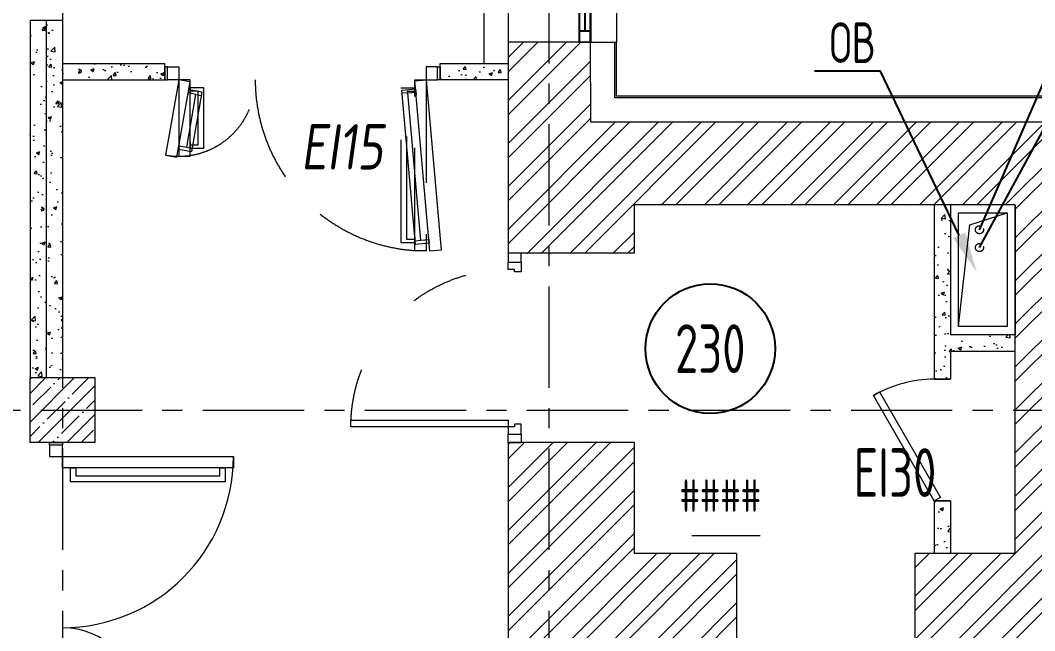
# Model space of a CAD drawing. Header units: millimetres. Extents: x -65527 to 8894748, y -37603 to 223697.
# Drawn here: x -35323 to -29063, y 5795 to 9559 of the extents above; entities that cross this region are included whole.
import ezdxf
from ezdxf import colors
from ezdxf.entities.mleader import LeaderData, LeaderLine
from ezdxf.enums import TextEntityAlignment as Align
from ezdxf.math import Vec2, Vec3

# ---------------------------------------------------------------- set-up
doc = ezdxf.new("R2010")
doc.units = ezdxf.units.MM
doc.header["$LTSCALE"] = 10
for name, pattern in [('ACAD_ISO03W100', [30, 12, -18]), ('CENTER', [2, 1.25, -0.25, 0.25, -0.25]), ('DASHED', [19.05, 12.7, -6.35])]:
    doc.linetypes.add(name, pattern=pattern)
for name, color, linetype, lineweight in [('_0', 250, 'Continuous', 9), ('АР_Номер помещения', 1, 'Continuous', 25), ('АР_Оси', 142, 'Continuous', 9), ('АР_Помещения_площадь', 19, 'Continuous', 9), ('М_ЗАМЕТКИ', 1, 'Continuous', 13), ('М_фреонопроводы', 10, 'CENTER', 18)]:
    doc.layers.add(name, color=color, linetype=linetype, lineweight=lineweight)
doc.layers.add('АР_новое окно', color=160, linetype='Continuous')
doc.layers.add('Архитектура', color=251, linetype='Continuous')
doc.styles.add('ISOCPEUR', font='isocpeur.ttf', dxfattribs={"width": 0.7})
doc.styles.get("Standard").update_dxf_attribs({"font": 'ARIALN.TTF'})
doc.styles.add('Архитект', font='isocpeur.ttf', dxfattribs={"width": 0.8, "oblique": 8})

# ---------------------------------------------------------------- blocks, each defined once
blk = doc.blocks.new('_DOTSMALL')
at = {"color": 0, "linetype": 'ByBlock', "const_width": 0.5}
blk.add_lwpolyline([(-0.0625, 0, 1), (0.0625, 0, 1)], format="xyb", close=True, dxfattribs=at)
blk = doc.blocks.new('_None')
blk = doc.blocks.new('1700-3')
for p, q in [((-415.6, 1464.7), (-421.7, 1430.3)), ((-89.7, 1407.3), (-95.8, 1372.8))]:
    blk.add_line(p, q)
at = {"linetype": 'DASHED', "ltscale": 5}
for p, q in [((-80.2, 100.2), (-83.2, 135)), ((-991.2, 20.5), (-994.2, 55.3))]:
    blk.add_line(p, q, dxfattribs=at)
for points in [[(-476.3, 1526), (-12.1, 1444.2), (0, 1513), (-464.1, 1594.8)], [(0, -13), (-1050.7, -104.9), (-1056.8, -35.3), (-6.1, 56.6)]]:
    blk.add_lwpolyline(points, close=True)
for points in [[(80, 1600), (0, 1600), (0, 1583), (80, 1583), (80, 1600)], [(0, 1583), (80, 1583), (80, 1513), (50, 1513), (50, 1513), (0, 1513), (0, 1583)], [(-392.2, 1511.2), (-426.7, 1517.3), (-441.4, 1433.7), (-76.1, 1369.3), (-61.4, 1452.9), (-95.8, 1459)], [(-407, 1513.8), (-415.6, 1464.7), (-89.7, 1407.3), (-81.1, 1456.4)], [(-971.9, -27.9), (-1006.8, -31), (-1014.2, 53.6), (-63.3, 136.8), (-55.9, 52.2), (-90.8, 49.2)], [(-986.8, -29.2), (-991.2, 20.5), (-80.2, 100.2), (-75.8, 50.5)], [(0, -83), (80, -83), (80, -13), (50, -13), (50, -13), (0, -13), (0, -83)], [(80, -100), (0, -100), (0, -83), (80, -83), (80, -100)]]:
    blk.add_lwpolyline(points)
for points in [[(-471.3, 1443.1), (0, 1443.1), (0, 1513), (-471.3, 1513)], [(0, -13), (-1054.7, -13), (-1054.7, 56.9), (0, 56.9)]]:
    blk.add_lwpolyline(points, close=True, dxfattribs=at)
for points in [[(-385.9, 1443.1), (-420.9, 1443.1), (-420.9, 1358.3), (-50, 1358.3), (-50, 1443.1), (-85, 1443.1)], [(-400.9, 1443.1), (-400.9, 1393.3), (-70, 1393.3), (-70, 1443.1)], [(-969.5, 56.9), (-1004.5, 56.9), (-1004.5, 141.7), (-50, 141.7), (-50, 56.9), (-85, 56.9)], [(-984.5, 56.9), (-984.5, 106.7), (-70, 106.7), (-70, 56.9)]]:
    blk.add_lwpolyline(points, dxfattribs=at)
for centre, radius, start, end in [((0, 1513), 471.3, 170, 270), ((0, -13), 1054.7, 90, 181.20233)]:
    blk.add_arc(centre, radius, start, end, dxfattribs=at)
blk = doc.blocks.new('1700-2')
for points in [[(80, 1600), (0, 1600), (0, 1583), (80, 1583), (80, 1600)], [(0, 1583), (80, 1583), (80, 1513), (50, 1513), (50, 1513), (0, 1513), (0, 1583)], [(-385.9, 1443.1), (-420.9, 1443.1), (-420.9, 1358.3), (-50, 1358.3), (-50, 1443.1), (-85, 1443.1)], [(-385.9, 1443.1), (-385.9, 1393.3), (-85, 1393.3), (-85, 1443.1)], [(-969.5, 56.9), (-1004.5, 56.9), (-1004.5, 141.7), (-50, 141.7), (-50, 56.9), (-85, 56.9)], [(-969.5, 56.9), (-969.5, 106.7), (-85, 106.7), (-85, 56.9)], [(0, -83), (80, -83), (80, -13), (50, -13), (50, -13), (0, -13), (0, -83)], [(80, -100), (0, -100), (0, -83), (80, -83), (80, -100)]]:
    blk.add_lwpolyline(points)
for points in [[(-471.3, 1443.1), (0, 1443.1), (0, 1513), (-471.3, 1513)], [(0, -13), (-1054.7, -13), (-1054.7, 56.9), (0, 56.9)]]:
    blk.add_lwpolyline(points, close=True)
for centre, radius, start, end in [((0, 1513), 471.3, 180, 270), ((0, -13), 1054.7, 90, 180)]:
    blk.add_arc(centre, radius, start, end)
blk = doc.blocks.new('*U33')
for p, q in [((-750, 0), (-750, 100)), ((0, 0), (0, 100))]:
    blk.add_line(p, q)
blk.add_lwpolyline([(0, 0), (-649.5, -375), (-671.4, -337.1), (-21.9, 37.9)], close=True)
blk.add_arc((0, 0), 750, 180, 210)
blk = doc.blocks.new('*U75')
for points in [[(0, 0), (0, -80), (55, -80), (55, 0), (0, 0)], [(55, -80), (55, 0), (115, 0), (115, -40), (100, -40), (100, -80), (55, -80)], [(1115, -80), (1115, 0), (1055, 0), (1055, -40), (1070, -40), (1070, -80), (1115, -80)], [(1170, 0), (1170, -80), (1115, -80), (1115, 0), (1170, 0)]]:
    blk.add_lwpolyline(points)
blk.add_lwpolyline([(100, -80), (100, -1050), (140, -1050), (140, -80)], close=True)
at = {"linetype": 'ACAD_ISO03W100', "ltscale": 3}
blk.add_arc((100, -80), 970, 270, 0, dxfattribs=at)
blk = doc.blocks.new('*U279')
at = {"layer": 'АР_Номер помещения', "color": 7}
blk.add_circle((-21515.9, 2782.7), 400, dxfattribs=at)
at = {"layer": 'АР_Помещения_площадь', "color": 7}
blk.add_line((-21207.4, 1629.6), (-21629.8, 1629.6), dxfattribs=at)
at = {"color": 7, "style": 'ISOCPEUR', "width": 0.7, "flags": 1}
blk.add_attdef('КАТЕГОРИЯ', (-499.2, -2092.2), '', height=250, dxfattribs=at)
at = {"layer": 'АР_Номер помещения', "color": 7, "style": 'ISOCPEUR', "width": 0.7}
blk.add_attdef('НОМЕР_ПОМЕЩЕНИЯ', text='', height=300, dxfattribs=at).set_placement((-21515.9, 2782.7), align=Align.MIDDLE_CENTER)
at = {"layer": 'АР_Помещения_площадь', "color": 7, "style": 'ISOCPEUR', "width": 0.7}
blk.add_attdef('ПЛОЩАДЬ_ПОМЕЩЕНИЯ', text='', height=200, dxfattribs=at).set_placement((-21202.6, 1876.1), align=Align.MIDDLE_RIGHT)
at = {"layer": 'АР_Помещения_площадь', "color": 7, "lineweight": 30, "width": 0.7, "flags": 104}
blk.add_attdef('ИМЯ_ПОМЕЩЕНИЯ', text='', height=100, dxfattribs=at).set_placement((157.6, 1217.1), align=Align.MIDDLE_CENTER)
blk = doc.blocks.new('*U281')
at = {"layer": 'АР_новое окно', "lineweight": 20}
for p, q in [((0, 1750), (-70, 1750)), ((0, 0), (-70, 0))]:
    blk.add_line(p, q, dxfattribs=at)
at = {"layer": 'АР_новое окно'}
for p, q in [((-70, 1750), (-70, 0)), ((-70, 0), (-70, 1750)), ((0, 1750), (0, 0)), ((0, 1680), (-70, 1680)), ((-35, 1680), (-35, 70)), ((0, 70), (-70, 70))]:
    blk.add_line(p, q, dxfattribs=at)

msp = doc.modelspace()

# ---------------------------------------------------------------- hatches: boundary and pattern name
at = {"layer": '_0', "ltscale": 100}
h = msp.add_hatch(dxfattribs=at)
h.set_pattern_fill('ANSI32', color=256, scale=500)
h.set_pattern_definition([(45, (-998310.03, 71377.67), (-132.58252, 132.58252), []), (45, (-998221.64, 71377.67), (-132.58252, 132.58252), [])])
h.paths.add_polyline_path([(-28673.5, 8930.6), (-29183.5, 8420.6), (-29183.5, 6270.6), (-29803.4, 6270.6), (-29803.4, 5490.6), (-29573.4, 5490.6), (-29573.3, 5489), (-29063.4, 5489), (-29063.4, 5490.6), (-26063.4, 5490.6), (-26063.4, 5370.6), (-25553.4, 5370.6), (-25553.4, 6000.7), (-28673.5, 6000.6)])
h.paths.add_polyline_path([(-32313.5, 8117.2), (-31533.5, 8128), (-31533.5, 8420.6), (-29183.5, 8420.6), (-28673.5, 8930.6), (-31803.1, 8930.6), (-31803.5, 12430.8), (-31414.1, 12430.8), (-31414.1, 12924.3), (-32313.5, 12924.3), (-32313.5, 11174.4), (-31803.5, 11174.4), (-31803.8, 9424.4), (-32313.8, 9424.4)])
h.paths.add_polyline_path([(-31533.5, 6955.6), (-32313.5, 6955.6), (-32313.5, 5490.4), (-29803.3, 5490.6), (-29803.5, 6270.5), (-29803.4, 5490.6), (-30903.4, 5490.6), (-30903.4, 6270.5), (-31533.5, 6270.4)])
h = msp.add_hatch(dxfattribs=at)
h.set_pattern_fill('AR-CONC', color=256, scale=30)
h.set_pattern_definition([(50, (29952.33, -93445.12), (215.17805, -18.82564), [22.5, -247.5]), (355, (29952.33, -93445.12), (-41.6254, 225.65764), [18, -198]), (100.45144, (29970.26, -93446.7), (173.55265, 206.832), [19.12206, -210.34263]), (46.1842, (29952.33, -93385.12), (320.1724, -49.6558), [33.75, -371.25]), (96.63564, (29979, -93389.26), (280.3986, 292.2356), [28.6831, -315.5141]), (351.18416, (29952.33, -93385.12), (280.3986, 292.2356), [27, -297]), (21, (29982.33, -93400.12), (179.07212, -120.78567), [22.5, -247.5]), (326, (29982.33, -93400.12), (72.9946, 217.545), [18, -198]), (71.45144, (29997.25, -93410.19), (252.0667, 96.75935), [19.12206, -210.34263]), (37.5, (29952.33, -93445.12), (3.647957, 99.868156), [0, -195.6, 0, -201, 0, -198.75]), (7.5, (29952.33, -93445.12), (78.92086, 118.32351), [0, -114.6, 0, -191.1, 0, -75.75]), (327.5, (29885.43, -93445.12), (160.14673, -6.76646), [0, -75, 0, -234, 0, -310.5]), (317.5, (29855.43, -93445.12), (174.95585, 30.0315), [0, -97.5, 0, -155.4, 0, -220.5])])
h.paths.add_polyline_path([(-35063.4, 9557.6), (-35263.4, 9558.5), (-35263.4, 7355.6), (-35063.4, 7355.6)])
h = msp.add_hatch(dxfattribs=at)
h.set_pattern_fill('AR-CONC', color=256, scale=30)
h.set_pattern_definition([(50, (30182.33, -92595.04), (215.17805, -18.82564), [22.5, -247.5]), (355, (30182.33, -92595.04), (-41.6254, 225.65764), [18, -198]), (100.45144, (30200.26, -92596.6), (173.55265, 206.832), [19.12206, -210.34263]), (46.1842, (30182.33, -92535.04), (320.1724, -49.6558), [33.75, -371.25]), (96.63564, (30209, -92539.18), (280.3986, 292.2356), [28.6831, -315.5141]), (351.18416, (30182.33, -92535.04), (280.3986, 292.2356), [27, -297]), (21, (30212.33, -92550.04), (179.07212, -120.78567), [22.5, -247.5]), (326, (30212.33, -92550.04), (72.9946, 217.545), [18, -198]), (71.45144, (30227.25, -92560.1), (252.0667, 96.75935), [19.12206, -210.34263]), (37.5, (30182.33, -92595.04), (3.647957, 99.868156), [0, -195.6, 0, -201, 0, -198.75]), (7.5, (30182.33, -92595.04), (78.92086, 118.32351), [0, -114.6, 0, -191.1, 0, -75.75]), (327.5, (30115.43, -92595.04), (160.14673, -6.76646), [0, -75, 0, -234, 0, -310.5]), (317.5, (30085.43, -92595.04), (174.95585, 30.0315), [0, -97.5, 0, -155.4, 0, -220.5])])
h.paths.add_polyline_path([(-35063.4, 9291.5), (-35063.4, 9191.5), (-34431.9, 9191.5), (-34431.9, 9291.5)])
h = msp.add_hatch(dxfattribs=at)
h.set_pattern_fill('AR-CONC', color=256, scale=30)
h.set_pattern_definition([(50, (30232.33, -92595.04), (215.17805, -18.82564), [22.5, -247.5]), (355, (30232.33, -92595.04), (-41.6254, 225.65764), [18, -198]), (100.45144, (30250.26, -92596.6), (173.55265, 206.832), [19.12206, -210.34263]), (46.1842, (30232.33, -92535.04), (320.1724, -49.6558), [33.75, -371.25]), (96.63564, (30259, -92539.18), (280.3986, 292.2356), [28.6831, -315.5141]), (351.18416, (30232.33, -92535.04), (280.3986, 292.2356), [27, -297]), (21, (30262.33, -92550.04), (179.07212, -120.78567), [22.5, -247.5]), (326, (30262.33, -92550.04), (72.9946, 217.545), [18, -198]), (71.45144, (30277.25, -92560.1), (252.0667, 96.75935), [19.12206, -210.34263]), (37.5, (30232.33, -92595.04), (3.647957, 99.868156), [0, -195.6, 0, -201, 0, -198.75]), (7.5, (30232.33, -92595.04), (78.92086, 118.32351), [0, -114.6, 0, -191.1, 0, -75.75]), (327.5, (30165.43, -92595.04), (160.14673, -6.76646), [0, -75, 0, -234, 0, -310.5]), (317.5, (30135.43, -92595.04), (174.95585, 30.0315), [0, -97.5, 0, -155.4, 0, -220.5])])
h.paths.add_polyline_path([(-32731.9, 9291.6), (-32731.9, 9191.5), (-32313.5, 9191.5), (-32313.5, 9291.5)])
h = msp.add_hatch(dxfattribs=at)
h.set_pattern_fill('AR-CONC', color=256, scale=30)
h.set_pattern_definition([(50, (165170.49, -93445.12), (215.17805, -18.82564), [22.5, -247.5]), (355, (165170.49, -93445.12), (-41.6254, 225.65764), [18, -198]), (100.45144, (165188.42, -93446.7), (173.55265, 206.832), [19.12206, -210.34263]), (46.1842, (165170.5, -93385.12), (320.1724, -49.6558), [33.75, -371.25]), (96.63564, (165197.17, -93389.26), (280.3986, 292.2356), [28.6831, -315.51413]), (351.18416, (165170.5, -93385.12), (280.3986, 292.2356), [27, -297]), (21, (165200.49, -93400.12), (179.07212, -120.78567), [22.5, -247.5]), (326, (165200.49, -93400.12), (72.9946, 217.54501), [18, -198]), (71.45144, (165215.4, -93410.19), (252.06671, 96.75935), [19.12206, -210.34263]), (37.5, (165170.49, -93445.12), (3.647957, 99.868156), [0, -195.6, 0, -201, 0, -198.75]), (7.5, (165170.49, -93445.12), (78.92086, 118.323514), [0, -114.6, 0, -191.1, 0, -75.75]), (327.5, (165103.59, -93445.12), (160.14673, -6.766462), [0, -75, 0, -234, 0, -310.5]), (317.5, (165073.59, -93445.12), (174.95585, 30.031495), [0, -97.5, 0, -155.4, 0, -220.5])])
h.paths.add_polyline_path([(-29683.5, 7345.6), (-29583.5, 7619), (-29683.5, 7346.3), (-29683.5, 8420.6), (-29585, 8417.1), (-29582.1, 8420.9), (-29583.5, 7619), (-29183.5, 7619), (-29183.5, 7519), (-29583.5, 7519), (-29583.5, 7345.6)])
h = msp.add_hatch(dxfattribs=at)
h.set_pattern_fill('ANSI35', color=256, scale=500)
h.set_pattern_definition([(45, (-992315.53, 47227.03), (-88.388348, 88.388348), []), (45, (-992227.14, 47227.03), (-88.388348, 88.388348), [156.25, -31.25, 0, -31.25])])
h.paths.add_polyline_path([(-34863.4, 7355.6), (-35263.4, 7355.6), (-35263.4, 6955.6), (-34863.4, 6955.6)])
h = msp.add_hatch(dxfattribs=at)
h.set_pattern_fill('AR-CONC', color=256, scale=30)
h.set_pattern_definition([(50, (165170.49, -93445.12), (215.17805, -18.82564), [22.5, -247.5]), (355, (165170.49, -93445.12), (-41.6254, 225.65764), [18, -198]), (100.45144, (165188.42, -93446.7), (173.55265, 206.832), [19.12206, -210.34263]), (46.1842, (165170.5, -93385.12), (320.1724, -49.6558), [33.75, -371.25]), (96.63564, (165197.17, -93389.26), (280.3986, 292.2356), [28.6831, -315.51413]), (351.18416, (165170.5, -93385.12), (280.3986, 292.2356), [27, -297]), (21, (165200.49, -93400.12), (179.07212, -120.78567), [22.5, -247.5]), (326, (165200.49, -93400.12), (72.9946, 217.54501), [18, -198]), (71.45144, (165215.4, -93410.19), (252.06671, 96.75935), [19.12206, -210.34263]), (37.5, (165170.49, -93445.12), (3.647957, 99.868156), [0, -195.6, 0, -201, 0, -198.75]), (7.5, (165170.49, -93445.12), (78.92086, 118.323514), [0, -114.6, 0, -191.1, 0, -75.75]), (327.5, (165103.59, -93445.12), (160.14673, -6.766462), [0, -75, 0, -234, 0, -310.5]), (317.5, (165073.59, -93445.12), (174.95585, 30.031495), [0, -97.5, 0, -155.4, 0, -220.5])])
h.paths.add_polyline_path([(-29683.5, 6595.6), (-29583.5, 6595.6), (-29583.5, 6270.6), (-29683.5, 6270.6)])

# ---------------------------------------------------------------- linework, layer by layer
at = {"layer": '_0'}
for p, q in [((-32313.5, 11174.4), (-32313.5, 9424.4)), ((-31643.5, 11174.4), (-31643.5, 9424.4)), ((-29183.5, 8419), (-29183.5, 7619))]:
    msp.add_line(p, q, dxfattribs=at)
at = {"layer": '_0', "ltscale": 100}
for p, q in [((-32313.5, 9424.4), (-32313.5, 8122.6)), ((-31804, 9424.4), (-32313.5, 9424.4)), ((-31804, 9424.4), (-32313.5, 9424.4)), ((-31803.5, 8930.6), (-31804, 9424.4)), ((-31804, 9424.4), (-31643.5, 9424.4)), ((-31653.5, 9080.6), (-31653.5, 9424.4)), ((-31653.5, 9391.2), (-31653.5, 9424.4)), ((-31643.5, 9090.6), (-31643.5, 9424.4)), ((-34431.9, 9191.5), (-34431.9, 9291.5)), ((-35063.4, 9191.5), (-34431.9, 9191.5)), ((-28523.5, 9080.6), (-31653.5, 9080.6)), ((-28513.5, 9090.6), (-31643.5, 9090.6)), ((-28673.5, 8930.6), (-31803.5, 8930.6)), ((-31533.5, 8122.6), (-31533.5, 8420.6)), ((-29183.5, 8420.6), (-31533.5, 8420.6)), ((-29683.5, 8420.6), (-29683.5, 7345.6)), ((-29183.5, 6270.6), (-29183.5, 8420.6)), ((-31533.5, 8122.6), (-32313.5, 8122.6)), ((-29583.5, 7519), (-29183.5, 7519)), ((-29583.5, 7519), (-29583.5, 7345.6)), ((-29583.5, 7345.6), (-29683.5, 7345.6)), ((-32313.5, 6955.6), (-32313.5, 5490.6)), ((-31533.5, 6955.6), (-32313.5, 6955.6)), ((-31533.5, 6270.6), (-31533.5, 6955.6)), ((-29683.5, 6595.6), (-29683.5, 6270.6)), ((-29583.5, 6595.6), (-29683.5, 6595.6)), ((-29583.5, 6595.6), (-29583.5, 6270.6)), ((-30903.4, 6270.6), (-31533.5, 6270.6)), ((-30903.4, 6270.6), (-30903.4, 5490.6)), ((-29183.5, 6270.6), (-29803.4, 6270.6)), ((-29803.4, 6270.6), (-29803.4, 5490.6))]:
    msp.add_line(p, q, dxfattribs=at)
at = {"layer": '_0', "lineweight": 18}
msp.add_line((-29183.5, 7619), (-29183.5, 8419), dxfattribs=at)
at = {"layer": '_0', "ltscale": 100}
for points in [[(-32313.5, 11403.5), (-32463.5, 11403.5), (-32463.6, 9291.5), (-32313.6, 9291.5)], [(-35263.4, 9557.6), (-35263.4, 7355.6)], [(-35063.4, 9557.6), (-35263.4, 9557.6)], [(-35163.4, 9557.6), (-35163.4, 7355.6)], [(-35063.4, 9557.6), (-35063.4, 7355.6)], [(-35063.4, 9291.5), (-34431.9, 9291.5)], [(-32313.6, 9291.5), (-32313.5, 9191.5), (-32731.9, 9191.5)], [(-32731.9, 9191.5), (-32731.9, 9291.5)], [(-32731.9, 9291.5), (-32313.6, 9291.5)], [(-29583.5, 8420.6), (-29583.5, 7619)], [(-29183.5, 7619), (-29583.5, 7619)]]:
    msp.add_lwpolyline(points, dxfattribs=at)
at = {"layer": '_0'}
msp.add_lwpolyline([(-29233.5, 7670.6), (-29533.5, 7670.6), (-29533.5, 8370.6), (-29233.5, 8370.6)], close=True, dxfattribs=at)
msp.add_lwpolyline([(-29533.5, 7670.6), (-29463.9, 8298.5), (-29233.5, 8370.6)], dxfattribs=at)
at = {"layer": '_0', "ltscale": 100}
msp.add_lwpolyline([(-35263.4, 7355.6), (-34863.4, 7355.6), (-34863.4, 6955.6), (-35263.4, 6955.6)], close=True, dxfattribs=at)
at = {"layer": 'АР_Оси', "linetype": 'CENTER', "ltscale": 50}
for p, q in [((-35063.4, 40918), (-35063.4, -14814.3)), ((-32063.4, 40918), (-32060.8, -14764.3)), ((-59197.1, 7155.6), (23981.3, 7155.6))]:
    msp.add_line(p, q, dxfattribs=at)
at = {"layer": 'М_фреонопроводы', "ltscale": 10}
for centre in [(-29404.5, 8267.3), (-29404.5, 8157.3)]:
    msp.add_circle(centre, 25, dxfattribs=at)

# ---------------------------------------------------------------- block references
at = {"layer": '_0', "xscale": -1}
msp.add_blockref('*U281', (-31874, 9424.4), dxfattribs=at)
at = {"layer": '_0'}
for name, p, rotation in [('1700-3', (-32831.9, 9191.5), 89.99999999999999), ('*U33', (-29683.5, 6595.6), 270)]:
    msp.add_blockref(name, p, dxfattribs=dict(at, rotation=rotation))
at = {"layer": '_0', "xscale": -1, "rotation": 270}
msp.add_blockref('*U75', (-32233.5, 6952.6), dxfattribs=at)
at = {"layer": '_0', "color": 7}
ref = msp.add_blockref('*U279', (-9549.7, 4751.4), dxfattribs=at)
ref.add_attrib('НОМЕР_ПОМЕЩЕНИЯ', '230', dxfattribs={"layer": 'АР_Номер помещения', "color": 7, "height": 300, "style": 'ISOCPEUR', "width": 0.7}).set_placement((-31065.6, 7534.1), align=Align.MIDDLE_CENTER)
ref.add_attrib('ПЛОЩАДЬ_ПОМЕЩЕНИЯ', '####', dxfattribs={"layer": 'АР_Помещения_площадь', "color": 7, "height": 200, "style": 'ISOCPEUR', "width": 0.7}).set_placement((-30752.2, 6627.5), align=Align.MIDDLE_RIGHT)
at = {"layer": '_0', "lineweight": 30, "ltscale": 100, "rotation": 180}
msp.add_blockref('1700-2', (-35063.4, 6855.6), dxfattribs=at)

# ---------------------------------------------------------------- texts
at = {"layer": '_0', "lineweight": 35, "style": 'Архитект', "oblique": 8, "width": 0.8}
msp.add_text('EI15', height=280, dxfattribs=at).set_placement((-33592.1, 8638.5))
at = {"layer": '_0', "color": 1, "lineweight": 30, "ltscale": 100, "true_color": 0xe60000, "insert": (-30180.6, 6770), "char_height": 300, "width": 7500, "attachment_point": 4, "style": 'ISOCPEUR'}
msp.add_mtext('EI30', dxfattribs=at)

# ---------------------------------------------------------------- leaders
at = {"layer": '_0'}
ml = msp.add_multileader_mtext('Standard', dxfattribs=at)
ml.set_content('+4,030', color=256, style='ISOCPEUR')
ml.set_leader_properties(color=256, linetype='Continuous', lineweight=-1)
ml.set_arrow_properties(name='DOTSMALL')
ml.build(insert=Vec2(0, 0))
ml.multileader.update_dxf_attribs({"has_text_frame": 1, "text_left_attachment_type": 4, "text_right_attachment_type": 4, "dogleg_length": 100, "arrow_head_size": 180})
ctx = ml.context
ctx.base_point, ctx.char_height, ctx.arrow_head_size, ctx.landing_gap_size, ctx.plane_origin = Vec3(-33965.8, 11571.1), 250, 180, 50, Vec3(-35267.3, 10012.3)
ctx.left_attachment, ctx.right_attachment = 4, 4
notes = []
notes.append((ctx, [(0, (0, 0, 0), (0, 0), (1, 0), 1, [])]))
ctx.mtext.insert, ctx.mtext.width, ctx.mtext.line_spacing_style, ctx.mtext.flow_direction = Vec3(-33915.8, 11904.4), 852.697, 2, 5
at = {"layer": '_0', "ltscale": 100}
ml = msp.add_multileader_mtext('Standard', dxfattribs=at)
ml.set_content('ОВ', color=256, style='ISOCPEUR')
ml.set_leader_properties()
ml.build(insert=Vec2(0, 0))
ml.multileader.update_dxf_attribs({"text_left_attachment_type": 6, "text_right_attachment_type": 6, "dogleg_length": 100, "arrow_head_size": 250})
ctx = ml.context
ctx.base_point, ctx.char_height, ctx.arrow_head_size, ctx.landing_gap_size, ctx.plane_origin = Vec3(-30354.5, 9245.9), 250, 250, 25, Vec3(-26947.7, 19340.4)
ctx.left_attachment, ctx.right_attachment = 6, 6
notes.append((ctx, [(1, (1, 1, 0), (-30014.5, 9245.9), (-1, 0), 44.9, [(2, [(-29421.2, 8007)], 0, [])])]))
ctx.mtext.insert, ctx.mtext.width, ctx.mtext.defined_height, ctx.mtext.flow_direction = Vec3(-30329.5, 9545.9), 4200.765, 12.2, 5
at = {"layer": 'Архитектура', "lineweight": 25, "transparency": 33554684}
ml = msp.add_multileader_mtext('Standard', dxfattribs=at)
ml.set_content('+8,400', color=256, style='ISOCPEUR')
ml.set_leader_properties(color=256, linetype='Continuous', lineweight=-1)
ml.set_arrow_properties(name='DOTSMALL')
ml.build(insert=Vec2(0, 0))
ml.multileader.update_dxf_attribs({"has_text_frame": 1, "text_left_attachment_type": 4, "text_right_attachment_type": 4, "dogleg_length": 100, "arrow_head_size": 180})
ctx = ml.context
ctx.base_point, ctx.char_height, ctx.arrow_head_size, ctx.landing_gap_size, ctx.plane_origin = Vec3(-38957.8, 116848.7), 250, 180, 50, Vec3(-38730.6, 116641.5)
ctx.left_attachment, ctx.right_attachment = 4, 4
notes.append((ctx, [(0, (0, 0, 0), (0, 0), (1, 0), 1, [])]))
ctx.mtext.insert, ctx.mtext.width, ctx.mtext.line_spacing_style, ctx.mtext.flow_direction = Vec3(-38907.8, 117182), 852.697, 2, 5
ml = msp.add_multileader_mtext('Standard', dxfattribs=at)
ml.set_content('+8,400', color=256, style='ISOCPEUR')
ml.set_leader_properties(color=256, linetype='Continuous', lineweight=-1)
ml.set_arrow_properties(name='DOTSMALL')
ml.build(insert=Vec2(0, 0))
ml.multileader.update_dxf_attribs({"has_text_frame": 1, "text_left_attachment_type": 4, "text_right_attachment_type": 4, "dogleg_length": 100, "arrow_head_size": 180})
ctx = ml.context
ctx.base_point, ctx.char_height, ctx.arrow_head_size, ctx.landing_gap_size, ctx.plane_origin = Vec3(-48794, 106975.3), 250, 180, 50, Vec3(-48566.8, 106768.1)
ctx.left_attachment, ctx.right_attachment = 4, 4
notes.append((ctx, [(0, (0, 0, 0), (0, 0), (1, 0), 1, [])]))
ctx.mtext.insert, ctx.mtext.width, ctx.mtext.line_spacing_style, ctx.mtext.flow_direction = Vec3(-48744, 107308.6), 852.697, 2, 5
ml = msp.add_multileader_mtext('Standard', dxfattribs=at)
ml.set_content('+8,400', color=256, style='ISOCPEUR')
ml.set_leader_properties(color=256, linetype='Continuous', lineweight=-1)
ml.set_arrow_properties(name='DOTSMALL')
ml.build(insert=Vec2(0, 0))
ml.multileader.update_dxf_attribs({"has_text_frame": 1, "text_left_attachment_type": 4, "text_right_attachment_type": 4, "dogleg_length": 100, "arrow_head_size": 180})
ctx = ml.context
ctx.base_point, ctx.char_height, ctx.arrow_head_size, ctx.landing_gap_size, ctx.plane_origin = Vec3(-33940.2, 92557.4), 250, 180, 50, Vec3(-33712.9, 92350.2)
ctx.left_attachment, ctx.right_attachment = 4, 4
notes.append((ctx, [(0, (0, 0, 0), (0, 0), (1, 0), 1, [])]))
ctx.mtext.insert, ctx.mtext.width, ctx.mtext.line_spacing_style, ctx.mtext.flow_direction = Vec3(-33890.2, 92890.7), 852.697, 2, 5
at = {"layer": 'М_ЗАМЕТКИ', "color": 7, "linetype": 'ByBlock'}
ml = msp.add_multileader_mtext('Standard', dxfattribs=at)
ml.set_content('К13.1 1эт-кровля\\P{\\W0.8;Rг 12,7мм, Rж 6,35мм}', color=7)
ml.set_leader_properties()
ml.set_arrow_properties(name='NONE')
ml.build(insert=Vec2(0, 0))
ml.multileader.update_dxf_attribs({"text_left_attachment_type": 6, "text_right_attachment_type": 6, "dogleg_length": 0.36, "arrow_head_size": 0.162})
ctx = ml.context
ctx.base_point, ctx.char_height, ctx.arrow_head_size, ctx.landing_gap_size, ctx.plane_origin = Vec3(-27945, 11621.4, 0), 200, 0.162, 0.081, Vec3(-20132.3, 15931.3, 0)
ctx.left_attachment, ctx.right_attachment, ctx.text_align_type = 6, 6, 1
notes.append((ctx, [(0, (1, 1, 0), (-27945.3, 11621.4, 0), (1, 0), 0.324, [(0, [(-29404.5, 8267.3, 0)], 0, [])])]))
ctx.mtext.insert, ctx.mtext.width, ctx.mtext.defined_height, ctx.mtext.alignment, ctx.mtext.flow_direction = Vec3(-27020.3, 11861.4, 0), 2817.48, 544.3, 2, 5
ml = msp.add_multileader_mtext('Standard', dxfattribs=at)
ml.set_content('К13.2 1эт-кровля\\P{\\W0.8;Rг 12,7мм, Rж 6,35мм}', color=7)
ml.set_leader_properties()
ml.set_arrow_properties(name='NONE')
ml.build(insert=Vec2(0, 0))
ml.multileader.update_dxf_attribs({"text_left_attachment_type": 6, "text_right_attachment_type": 6, "dogleg_length": 0.36, "arrow_head_size": 0.162})
ctx = ml.context
ctx.base_point, ctx.char_height, ctx.arrow_head_size, ctx.landing_gap_size, ctx.plane_origin = Vec3(-27945, 10846.1, 0), 200, 0.162, 0.081, Vec3(-20132.3, 15821.3, 0)
ctx.left_attachment, ctx.right_attachment, ctx.text_align_type = 6, 6, 1
notes.append((ctx, [(0, (1, 1, 0), (-27945.3, 10846.1, 0), (1, 0), 0.324, [(0, [(-29404.5, 8157.3, 0)], 0, [])])]))
ctx.mtext.insert, ctx.mtext.width, ctx.mtext.defined_height, ctx.mtext.alignment, ctx.mtext.flow_direction = Vec3(-27020.3, 11086.1, 0), 2817.48, 544.3, 2, 5
for ctx, leaders in notes:
    for number, flags, end, landing, length, lines in leaders:
        leader = LeaderData()
        leader.index, (leader.has_last_leader_line, leader.has_dogleg_vector, leader.attachment_direction) = number, flags
        leader.last_leader_point, leader.dogleg_vector, leader.dogleg_length = Vec3(end), Vec3(landing), length
        for number, points, colour, breaks in lines:
            line = LeaderLine()
            line.index, line.vertices, line.color, line.breaks = number, Vec3.list(points), colors.encode_raw_color(colour), breaks
            leader.lines.append(line)
        ctx.leaders.append(leader)

doc.saveas('drawing.dxf')
